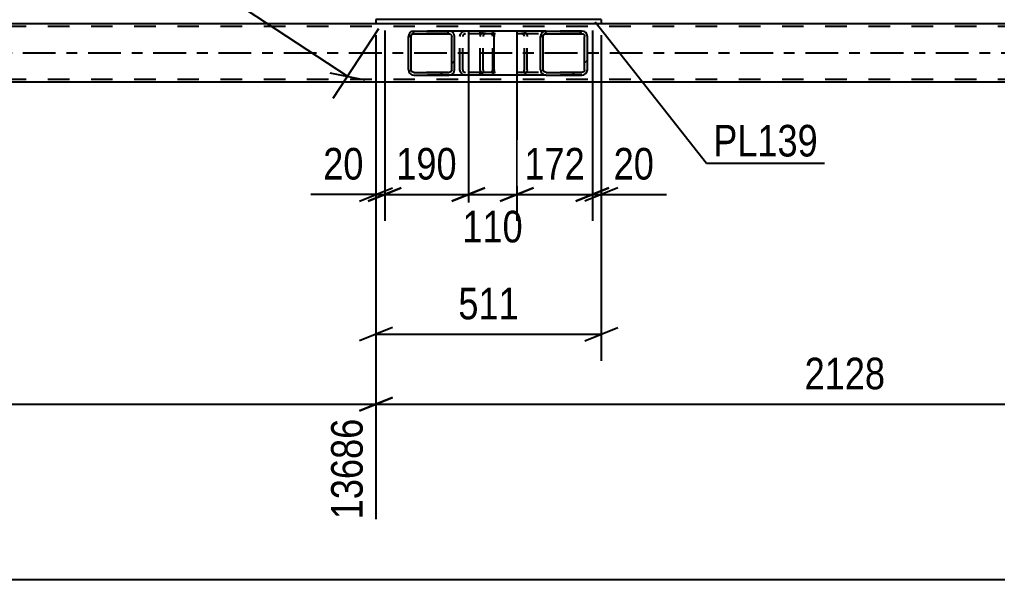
# Model space of a CAD drawing. Header units: millimetres. Extents: x -858 to 331, y -869 to -28.
# Drawn here: x -289.8 to -201, y -601.1 to -550.3 of the extents above; entities that cross this region are included whole.
import ezdxf

# ---------------------------------------------------------------- set-up
doc = ezdxf.new("R2010")
doc.units = ezdxf.units.MM
doc.linetypes.add('DXK_LINE_DOT2', pattern=[3.9198, 1.9599, -1.9599])
doc.linetypes.add('DXK_LINE_DOT3', pattern=[5.9187, 2.979, -0.9799, 0.9799, -0.9799])
doc.styles.add('Arial Narrow', font='ARIALN.TTF', dxfattribs={"height": 0.2})

# ---------------------------------------------------------------- blocks, each defined once
blk = doc.blocks.new('Part-570393797-6261 - 6084')
at = {"linetype": 'Continuous'}
h = blk.add_hatch(dxfattribs=at)
h.set_pattern_fill('', scale=0.7, style=0, pattern_type=0)
h.set_pattern_definition([(45, (-242.4772, -555.0874), (-1.57154, 1.57154), [])])
h.paths.add_polyline_path([(-242.516, -554.904), (-242.477, -555.087), (-242.366, -555.243), (-242.201, -555.347), (-242.005, -555.384), (-238.77, -555.384), (-238.575, -555.347), (-238.409, -555.243), (-238.298, -555.087), (-238.259, -554.904), (-238.259, -551.864), (-238.298, -551.68), (-238.409, -551.524), (-238.575, -551.42), (-238.77, -551.384), (-242.005, -551.384), (-242.201, -551.42), (-242.366, -551.524), (-242.477, -551.68), (-242.516, -551.864)])
h.paths.add_polyline_path([(-242.241, -551.772), (-242.186, -551.694), (-242.103, -551.642), (-242.005, -551.624), (-238.77, -551.624), (-238.672, -551.642), (-238.59, -551.694), (-238.534, -551.772), (-238.515, -551.864), (-238.515, -554.904), (-238.534, -554.996), (-238.59, -555.073), (-238.672, -555.125), (-238.77, -555.144), (-242.005, -555.144), (-242.103, -555.125), (-242.186, -555.073), (-242.241, -554.996), (-242.261, -554.904), (-242.261, -551.864)])
at = {"color": 7, "linetype": 'DXK_LINE_DOT2'}
for p, q in [((-247.981, -551.864), (-247.942, -551.68)), ((-247.981, -554.904), (-247.981, -551.864)), ((-247.706, -551.772), (-247.726, -551.864)), ((-247.726, -554.904), (-247.726, -551.864)), ((-247.651, -551.694), (-247.706, -551.772)), ((-247.666, -551.42), (-247.471, -551.384)), ((-247.568, -551.642), (-247.651, -551.694)), ((-247.471, -551.624), (-247.568, -551.642)), ((-246.989, -551.384), (-247.471, -551.384)), ((-238.77, -551.624), (-247.471, -551.624)), ((-244.235, -551.384), (-244.04, -551.42)), ((-244.138, -551.642), (-244.235, -551.624)), ((-244.055, -551.694), (-244.138, -551.642)), ((-243.999, -551.772), (-244.055, -551.694)), ((-243.98, -551.864), (-243.999, -551.772)), ((-243.98, -554.904), (-243.98, -551.864)), ((-243.764, -551.68), (-243.725, -551.864)), ((-243.725, -554.904), (-243.725, -551.864)), ((-238.77, -551.384), (-242.005, -551.384)), ((-247.942, -555.087), (-247.981, -554.904)), ((-247.726, -554.904), (-247.706, -554.996)), ((-247.706, -554.996), (-247.651, -555.073)), ((-247.471, -555.384), (-247.666, -555.347)), ((-247.651, -555.073), (-247.568, -555.125)), ((-247.568, -555.125), (-247.471, -555.144)), ((-238.77, -555.144), (-247.471, -555.144)), ((-246.989, -555.384), (-247.471, -555.384)), ((-244.235, -555.144), (-244.138, -555.125)), ((-244.04, -555.347), (-244.235, -555.384)), ((-244.138, -555.125), (-244.055, -555.073)), ((-244.055, -555.073), (-243.999, -554.996)), ((-243.999, -554.996), (-243.98, -554.904)), ((-243.725, -554.904), (-243.764, -555.087)), ((-238.77, -555.384), (-242.005, -555.384))]:
    blk.add_line(p, q, dxfattribs=at)
at = {"color": 2, "linetype": 'Continuous'}
for p, q in [((-242.005, -551.384), (-246.989, -551.384)), ((-242.477, -551.68), (-242.516, -551.864)), ((-242.516, -554.904), (-242.516, -551.864)), ((-242.261, -551.864), (-242.241, -551.772)), ((-242.261, -554.904), (-242.261, -551.864)), ((-242.241, -551.772), (-242.186, -551.694)), ((-242.005, -551.384), (-242.201, -551.42)), ((-242.186, -551.694), (-242.103, -551.642)), ((-242.103, -551.642), (-242.005, -551.624)), ((-242.005, -551.384), (-238.77, -551.384)), ((-242.005, -551.624), (-238.77, -551.624)), ((-238.575, -551.42), (-238.77, -551.384)), ((-238.77, -551.624), (-238.672, -551.642)), ((-238.672, -551.642), (-238.59, -551.694)), ((-238.59, -551.694), (-238.534, -551.772)), ((-238.534, -551.772), (-238.515, -551.864)), ((-238.515, -554.904), (-238.515, -551.864)), ((-238.259, -551.864), (-238.298, -551.68)), ((-238.259, -554.904), (-238.259, -551.864)), ((-242.005, -555.384), (-246.989, -555.384)), ((-242.516, -554.904), (-242.477, -555.087)), ((-242.241, -554.996), (-242.261, -554.904)), ((-242.186, -555.073), (-242.241, -554.996)), ((-242.201, -555.347), (-242.005, -555.384)), ((-242.103, -555.125), (-242.186, -555.073)), ((-242.005, -555.144), (-242.103, -555.125)), ((-242.005, -555.144), (-238.77, -555.144)), ((-242.005, -555.384), (-238.77, -555.384)), ((-238.672, -555.125), (-238.77, -555.144)), ((-238.77, -555.384), (-238.575, -555.347)), ((-238.59, -555.073), (-238.672, -555.125)), ((-238.534, -554.996), (-238.59, -555.073)), ((-238.515, -554.904), (-238.534, -554.996)), ((-238.298, -555.087), (-238.259, -554.904))]:
    blk.add_line(p, q, dxfattribs=at)
at = {"color": 7, "linetype": 'DXK_LINE_DOT2'}
for centre, start, end in [((-247.49, -551.884), 110.75832, 155.68004), ((-244.216, -551.884), 24.31996, 69.24168), ((-247.49, -554.883), 204.31996, 249.24168), ((-244.216, -554.883), 290.75832, 335.68004)]:
    blk.add_arc(centre, 0.496, start, end, dxfattribs=at)
at = {"color": 2, "linetype": 'Continuous'}
for centre, start, end in [((-242.025, -551.884), 110.75832, 155.68005), ((-238.751, -551.884), 24.31995, 69.24168), ((-242.025, -554.883), 204.31995, 249.24168), ((-238.751, -554.883), 290.75832, 335.68005)]:
    blk.add_arc(centre, 0.496, start, end, dxfattribs=at)
blk = doc.blocks.new('Part-570393797-6411 - 6084')
at = {"color": 2, "linetype": 'Continuous'}
for p, q in [((-237.003, -550.344), (-257.457, -550.344)), ((-257.457, -550.344), (-257.457, -550.744)), ((-237.003, -550.744), (-257.457, -550.744)), ((-237.003, -550.344), (-237.003, -550.744))]:
    blk.add_line(p, q, dxfattribs=at)
blk = doc.blocks.new('Part-570393797-6455 - 6084')
at = {"color": 7, "linetype": 'DXK_LINE_DOT2'}
for p, q in [((-97.122, -550.984), (-774.681, -550.984)), ((-237.003, -550.744), (-257.457, -550.744)), ((-97.122, -555.784), (-774.681, -555.784))]:
    blk.add_line(p, q, dxfattribs=at)
at = {"color": 2, "linetype": 'Continuous'}
for p, q in [((-257.457, -550.744), (-322.138, -550.744)), ((-172.323, -550.744), (-237.003, -550.744)), ((-97.122, -556.024), (-774.681, -556.024))]:
    blk.add_line(p, q, dxfattribs=at)
at = {"color": 7, "linetype": 'DXK_LINE_DOT3'}
blk.add_line((-97.122, -553.384), (-774.681, -553.384), dxfattribs=at)
blk = doc.blocks.new('Part-570393797-6694 - 6084')
at = {"linetype": 'Continuous'}
h = blk.add_hatch(dxfattribs=at)
h.set_pattern_fill('', scale=0.7, style=0, pattern_type=0)
h.set_pattern_definition([(45, (-254.4684, -555.0874), (-1.57154, 1.57154), [])])
h.paths.add_polyline_path([(-254.507, -554.904), (-254.468, -555.087), (-254.359, -555.243), (-254.196, -555.347), (-254.004, -555.384), (-250.82, -555.384), (-250.627, -555.347), (-250.464, -555.243), (-250.355, -555.087), (-250.317, -554.904), (-250.317, -551.864), (-250.355, -551.68), (-250.464, -551.524), (-250.627, -551.42), (-250.82, -551.384), (-254.004, -551.384), (-254.196, -551.42), (-254.359, -551.524), (-254.468, -551.68), (-254.507, -551.864)])
h.paths.add_polyline_path([(-254.236, -551.772), (-254.182, -551.694), (-254.1, -551.642), (-254.004, -551.624), (-250.82, -551.624), (-250.723, -551.642), (-250.642, -551.694), (-250.587, -551.772), (-250.568, -551.864), (-250.568, -554.904), (-250.587, -554.996), (-250.642, -555.073), (-250.723, -555.125), (-250.82, -555.144), (-254.004, -555.144), (-254.1, -555.125), (-254.182, -555.073), (-254.236, -554.996), (-254.255, -554.904), (-254.255, -551.864)])
at = {"color": 2, "linetype": 'Continuous'}
for p, q in [((-254.468, -551.68), (-254.507, -551.864)), ((-254.507, -554.904), (-254.507, -551.864)), ((-254.255, -551.864), (-254.236, -551.772)), ((-254.255, -554.904), (-254.255, -551.864)), ((-254.236, -551.772), (-254.182, -551.694)), ((-254.004, -551.384), (-254.196, -551.42)), ((-254.182, -551.694), (-254.1, -551.642)), ((-254.1, -551.642), (-254.004, -551.624)), ((-254.004, -551.384), (-250.82, -551.384)), ((-254.004, -551.624), (-250.82, -551.624)), ((-246.989, -551.384), (-250.82, -551.384)), ((-250.627, -551.42), (-250.82, -551.384)), ((-250.82, -551.624), (-250.723, -551.642)), ((-250.723, -551.642), (-250.642, -551.694)), ((-250.642, -551.694), (-250.587, -551.772)), ((-250.587, -551.772), (-250.568, -551.864)), ((-250.568, -554.904), (-250.568, -551.864)), ((-250.317, -551.864), (-250.355, -551.68)), ((-250.317, -554.904), (-250.317, -551.864)), ((-246.989, -551.384), (-246.885, -551.42)), ((-246.885, -551.42), (-246.798, -551.524)), ((-246.798, -551.524), (-246.739, -551.68)), ((-246.739, -551.68), (-246.718, -551.864)), ((-246.718, -554.904), (-246.718, -551.864)), ((-254.507, -554.904), (-254.468, -555.087)), ((-254.236, -554.996), (-254.255, -554.904)), ((-254.182, -555.073), (-254.236, -554.996)), ((-254.196, -555.347), (-254.004, -555.384)), ((-254.1, -555.125), (-254.182, -555.073)), ((-254.004, -555.144), (-254.1, -555.125)), ((-254.004, -555.144), (-250.82, -555.144)), ((-254.004, -555.384), (-250.82, -555.384)), ((-250.723, -555.125), (-250.82, -555.144)), ((-250.82, -555.384), (-250.627, -555.347)), ((-246.989, -555.384), (-250.82, -555.384)), ((-250.642, -555.073), (-250.723, -555.125)), ((-250.587, -554.996), (-250.642, -555.073)), ((-250.568, -554.904), (-250.587, -554.996)), ((-250.355, -555.087), (-250.317, -554.904)), ((-246.885, -555.347), (-246.989, -555.384)), ((-246.798, -555.243), (-246.885, -555.347)), ((-246.739, -555.087), (-246.798, -555.243)), ((-246.718, -554.904), (-246.739, -555.087))]:
    blk.add_line(p, q, dxfattribs=at)
at = {"color": 7, "linetype": 'DXK_LINE_DOT2'}
for p, q in [((-250.82, -551.384), (-254.004, -551.384)), ((-246.989, -551.624), (-254.004, -551.624)), ((-249.826, -551.864), (-249.788, -551.68)), ((-249.826, -554.904), (-249.826, -551.864)), ((-249.556, -551.772), (-249.575, -551.864)), ((-249.575, -554.904), (-249.575, -551.864)), ((-249.501, -551.694), (-249.556, -551.772)), ((-249.516, -551.42), (-249.324, -551.384)), ((-249.501, -551.694), (-249.479, -551.68)), ((-249.479, -551.68), (-249.42, -551.642)), ((-249.42, -551.642), (-249.324, -551.624)), ((-247.981, -551.624), (-247.981, -551.384)), ((-246.937, -551.642), (-246.989, -551.624)), ((-246.893, -551.694), (-246.937, -551.642)), ((-246.864, -551.772), (-246.893, -551.694)), ((-246.854, -551.864), (-246.864, -551.772)), ((-246.854, -554.904), (-246.854, -551.864)), ((-246.989, -555.144), (-254.004, -555.144)), ((-250.82, -555.384), (-254.004, -555.384)), ((-249.788, -555.087), (-249.826, -554.904)), ((-249.575, -554.904), (-249.556, -554.996)), ((-249.556, -554.996), (-249.501, -555.073)), ((-249.324, -555.384), (-249.516, -555.347)), ((-249.501, -555.073), (-249.479, -555.087)), ((-249.479, -555.087), (-249.42, -555.125)), ((-249.42, -555.125), (-249.324, -555.144)), ((-247.981, -555.384), (-247.981, -555.144)), ((-246.989, -555.144), (-246.937, -555.125)), ((-246.937, -555.125), (-246.893, -555.073)), ((-246.893, -555.073), (-246.864, -554.996)), ((-246.864, -554.996), (-246.854, -554.904))]:
    blk.add_line(p, q, dxfattribs=at)
at = {"color": 2, "linetype": 'Continuous'}
for centre, start, end in [((-254.018, -551.879), 111.1941, 156.15059), ((-250.805, -551.879), 23.84941, 68.8059), ((-254.018, -554.888), 203.84941, 248.8059), ((-250.805, -554.888), 291.1941, 336.15059)]:
    blk.add_arc(centre, 0.492, start, end, dxfattribs=at)
at = {"color": 7, "linetype": 'DXK_LINE_DOT2'}
for centre, start, end in [((-249.338, -551.879), 111.19411, 156.1506), ((-249.338, -554.888), 203.8494, 248.80589)]:
    blk.add_arc(centre, 0.492, start, end, dxfattribs=at)
blk = doc.blocks.new('StraightDimension-570393797-7088 - 6084')
at = {"color": 7, "linetype": 'Continuous'}
for p, q in [((-257.457, -551.744), (-257.457, -595.659)), ((-172.323, -551.744), (-172.323, -595.659)), ((-255.957, -584.619), (-258.957, -585.819)), ((-173.823, -585.819), (-170.823, -584.619)), ((-257.457, -585.219), (-172.323, -585.219))]:
    blk.add_line(p, q, dxfattribs=at)
at = {"color": 0}
blk.add_wipeout([(-210.634, -584.469), (-210.634, -580.269), (-219.146, -580.269), (-219.146, -584.469)], dxfattribs=at)
at = {"color": 3, "style": 'Arial Narrow'}
blk.add_text('2128', height=2.8633, dxfattribs=at).set_placement((-218.546, -583.869))
at = {"color": 0, "linetype": 'Continuous'}
blk.add_wipeout([(-172.923, -585.919), (-177.123, -585.919), (-177.123, -596.259), (-172.923, -596.259)], dxfattribs=at)
at = {"color": 3, "linetype": 'Continuous', "style": 'Arial Narrow'}
blk.add_text('15814', height=2.8633, rotation=90.00021, dxfattribs=at).set_placement((-173.523, -595.659))
blk = doc.blocks.new('StraightDimension-570393797-8134 - 6084')
at = {"color": 7, "linetype": 'Continuous'}
for p, q in [((-237.803, -551.344), (-237.803, -568.599)), ((-237.003, -551.744), (-237.003, -568.599)), ((-239.303, -566.799), (-236.303, -565.599)), ((-235.503, -565.599), (-238.503, -566.799)), ((-237.803, -566.199), (-237.003, -566.199)), ((-237.003, -566.199), (-231.097, -566.199)), ((-237.003, -566.199), (-231.097, -566.199))]:
    blk.add_line(p, q, dxfattribs=at)
at = {"color": 0}
blk.add_wipeout([(-231.622, -565.449), (-231.622, -561.249), (-236.478, -561.249), (-236.478, -565.449)], dxfattribs=at)
at = {"color": 3, "style": 'Arial Narrow'}
blk.add_text('20', height=2.8633, dxfattribs=at).set_placement((-235.878, -564.849))
blk = doc.blocks.new('StraightDimension-570393797-7296 - 6084')
at = {"color": 7, "linetype": 'Continuous'}
for p, q in [((-290.347, -529.38), (-294.501, -535.696)), ((-291.6, -534.014), (-294.765, -533.368)), ((-293.183, -533.691), (-260.042, -555.49)), ((-257.207, -551.179), (-261.361, -557.495)), ((-261.625, -555.167), (-258.459, -555.813))]:
    blk.add_line(p, q, dxfattribs=at)
at = {"color": 0}
blk.add_wipeout([(-273.408, -545.801), (-271.1, -542.292), (-276.684, -538.618), (-278.992, -542.127)], dxfattribs=at)
at = {"color": 3, "style": 'Arial Narrow'}
blk.add_text('992', height=2.8633, rotation=-33.33468, dxfattribs=at).set_placement((-278.161, -541.956))
blk = doc.blocks.new('StraightDimension-570393797-7709 - 6084')
at = {"color": 7, "linetype": 'Continuous'}
for p, q in [((-257.457, -551.744), (-257.457, -581.275)), ((-237.003, -551.744), (-237.003, -581.275)), ((-255.957, -578.275), (-258.957, -579.475)), ((-238.503, -579.475), (-235.503, -578.275)), ((-257.457, -578.875), (-237.003, -578.875))]:
    blk.add_line(p, q, dxfattribs=at)
at = {"color": 0}
blk.add_wipeout([(-243.888, -578.125), (-243.888, -573.925), (-250.572, -573.925), (-250.572, -578.125)], dxfattribs=at)
at = {"color": 3, "style": 'Arial Narrow'}
blk.add_text('511', height=2.8633, dxfattribs=at).set_placement((-249.972, -577.525))
blk = doc.blocks.new('StraightDimension-570393797-6914 - 6084')
at = {"color": 7, "linetype": 'Continuous'}
blk.add_line((-793.944, -601.111), (-96.483, -601.111), dxfattribs=at)
blk = doc.blocks.new('StraightDimension-570393797-7096 - 6084')
at = {"color": 7, "linetype": 'Continuous'}
for p, q in [((-342.591, -551.744), (-342.591, -595.659)), ((-257.457, -551.744), (-257.457, -595.659)), ((-341.091, -584.619), (-344.091, -585.819)), ((-258.957, -585.819), (-255.957, -584.619)), ((-342.591, -585.219), (-257.457, -585.219))]:
    blk.add_line(p, q, dxfattribs=at)
at = {"color": 0}
blk.add_wipeout([(-295.768, -584.469), (-295.768, -580.269), (-304.28, -580.269), (-304.28, -584.469)], dxfattribs=at)
at = {"color": 3, "style": 'Arial Narrow'}
blk.add_text('2128', height=2.8633, dxfattribs=at).set_placement((-303.68, -583.869))
at = {"color": 0, "linetype": 'Continuous'}
blk.add_wipeout([(-258.057, -585.919), (-262.257, -585.919), (-262.257, -596.259), (-258.057, -596.259)], dxfattribs=at)
at = {"color": 3, "linetype": 'Continuous', "style": 'Arial Narrow'}
blk.add_text('13686', height=2.8633, rotation=90.00021, dxfattribs=at).set_placement((-258.657, -595.659))
blk = doc.blocks.new('StraightDimension-570393797-8100 - 6084')
at = {"color": 7, "linetype": 'Continuous'}
for p, q in [((-257.457, -551.744), (-257.457, -568.599)), ((-256.657, -551.344), (-256.657, -568.599)), ((-257.457, -566.199), (-263.363, -566.199)), ((-257.457, -566.199), (-263.363, -566.199)), ((-258.957, -566.799), (-255.957, -565.599)), ((-255.157, -565.599), (-258.157, -566.799)), ((-257.457, -566.199), (-256.657, -566.199))]:
    blk.add_line(p, q, dxfattribs=at)
at = {"color": 0}
blk.add_wipeout([(-257.982, -565.449), (-257.982, -561.249), (-262.838, -561.249), (-262.838, -565.449)], dxfattribs=at)
at = {"color": 3, "style": 'Arial Narrow'}
blk.add_text('20', height=2.8633, dxfattribs=at).set_placement((-262.238, -564.849))
blk = doc.blocks.new('StraightDimension-570393797-8108 - 6084')
at = {"color": 7, "linetype": 'Continuous'}
for p, q in [((-256.657, -551.344), (-256.657, -568.599)), ((-249.066, -551.344), (-249.066, -568.599)), ((-258.157, -566.799), (-255.157, -565.599)), ((-256.657, -566.199), (-249.066, -566.199)), ((-247.566, -565.599), (-250.566, -566.799))]:
    blk.add_line(p, q, dxfattribs=at)
at = {"color": 0}
blk.add_wipeout([(-249.519, -565.449), (-249.519, -561.249), (-256.204, -561.249), (-256.204, -565.449)], dxfattribs=at)
at = {"color": 3, "style": 'Arial Narrow'}
blk.add_text('190', height=2.8633, dxfattribs=at).set_placement((-255.604, -564.849))
blk = doc.blocks.new('StraightDimension-570393797-8116 - 6084')
at = {"color": 7, "linetype": 'Continuous'}
for p, q in [((-249.066, -551.344), (-249.066, -569.049)), ((-244.666, -551.344), (-244.666, -569.049)), ((-250.566, -566.799), (-247.566, -565.599)), ((-249.066, -566.199), (-244.666, -566.199)), ((-243.166, -565.599), (-246.166, -566.799))]:
    blk.add_line(p, q, dxfattribs=at)
at = {"color": 0}
blk.add_wipeout([(-243.524, -571.149), (-243.524, -566.949), (-250.208, -566.949), (-250.208, -571.149)], dxfattribs=at)
at = {"color": 3, "style": 'Arial Narrow'}
blk.add_text('110', height=2.8633, dxfattribs=at).set_placement((-249.608, -570.549))
blk = doc.blocks.new('StraightDimension-570393797-8126 - 6084')
at = {"color": 7, "linetype": 'Continuous'}
for p, q in [((-244.666, -551.344), (-244.666, -568.599)), ((-237.803, -551.344), (-237.803, -568.599)), ((-246.166, -566.799), (-243.166, -565.599)), ((-244.666, -566.199), (-237.803, -566.199)), ((-236.303, -565.599), (-239.303, -566.799))]:
    blk.add_line(p, q, dxfattribs=at)
at = {"color": 0}
blk.add_wipeout([(-237.892, -565.449), (-237.892, -561.249), (-244.577, -561.249), (-244.577, -565.449)], dxfattribs=at)
at = {"color": 3, "style": 'Arial Narrow'}
blk.add_text('172', height=2.8633, dxfattribs=at).set_placement((-243.977, -564.849))
blk = doc.blocks.new('Mark-570393797-6407 - 6084')
at = {"color": 30, "linetype": 'Continuous'}
for p, q in [((-237.548, -550.544), (-227.443, -563.358)), ((-227.443, -563.358), (-216.739, -563.358))]:
    blk.add_line(p, q, dxfattribs=at)
at = {"color": 0}
blk.add_wipeout([(-217.339, -562.758), (-217.339, -559.758), (-226.843, -559.758), (-226.843, -562.758)], dxfattribs=at)
blk.add_wipeout([(-217.339, -562.758), (-217.339, -559.758), (-226.843, -559.758), (-226.843, -562.758)], dxfattribs=at)
at = {"color": 3, "style": 'Arial Narrow'}
blk.add_text('PL139', height=2.8633, dxfattribs=at).set_placement((-226.843, -562.758))

msp = doc.modelspace()

# ---------------------------------------------------------------- block references
for name in ['Part-570393797-6455 - 6084', 'Part-570393797-6411 - 6084', 'Part-570393797-6694 - 6084', 'Part-570393797-6261 - 6084']:
    msp.add_blockref(name, (0, 0))

# ---------------------------------------------------------------- next in the draw order: block references
msp.add_blockref('StraightDimension-570393797-7088 - 6084', (0, 0))

# ---------------------------------------------------------------- next in the draw order: block references
for name in ['StraightDimension-570393797-7296 - 6084', 'StraightDimension-570393797-8134 - 6084']:
    msp.add_blockref(name, (0, 0))

# ---------------------------------------------------------------- next in the draw order: block references
msp.add_blockref('StraightDimension-570393797-7709 - 6084', (0, 0))

# ---------------------------------------------------------------- next in the draw order: block references
msp.add_blockref('StraightDimension-570393797-6914 - 6084', (0, 0))

# ---------------------------------------------------------------- next in the draw order: block references
msp.add_blockref('StraightDimension-570393797-7096 - 6084', (0, 0))

# ---------------------------------------------------------------- next in the draw order: block references
msp.add_blockref('StraightDimension-570393797-8100 - 6084', (0, 0))

# ---------------------------------------------------------------- next in the draw order: block references
msp.add_blockref('StraightDimension-570393797-8108 - 6084', (0, 0))

# ---------------------------------------------------------------- next in the draw order: block references
msp.add_blockref('StraightDimension-570393797-8116 - 6084', (0, 0))

# ---------------------------------------------------------------- next in the draw order: block references
msp.add_blockref('StraightDimension-570393797-8126 - 6084', (0, 0))

# ---------------------------------------------------------------- next in the draw order: block references
msp.add_blockref('Mark-570393797-6407 - 6084', (0, 0))

doc.saveas('drawing.dxf')
